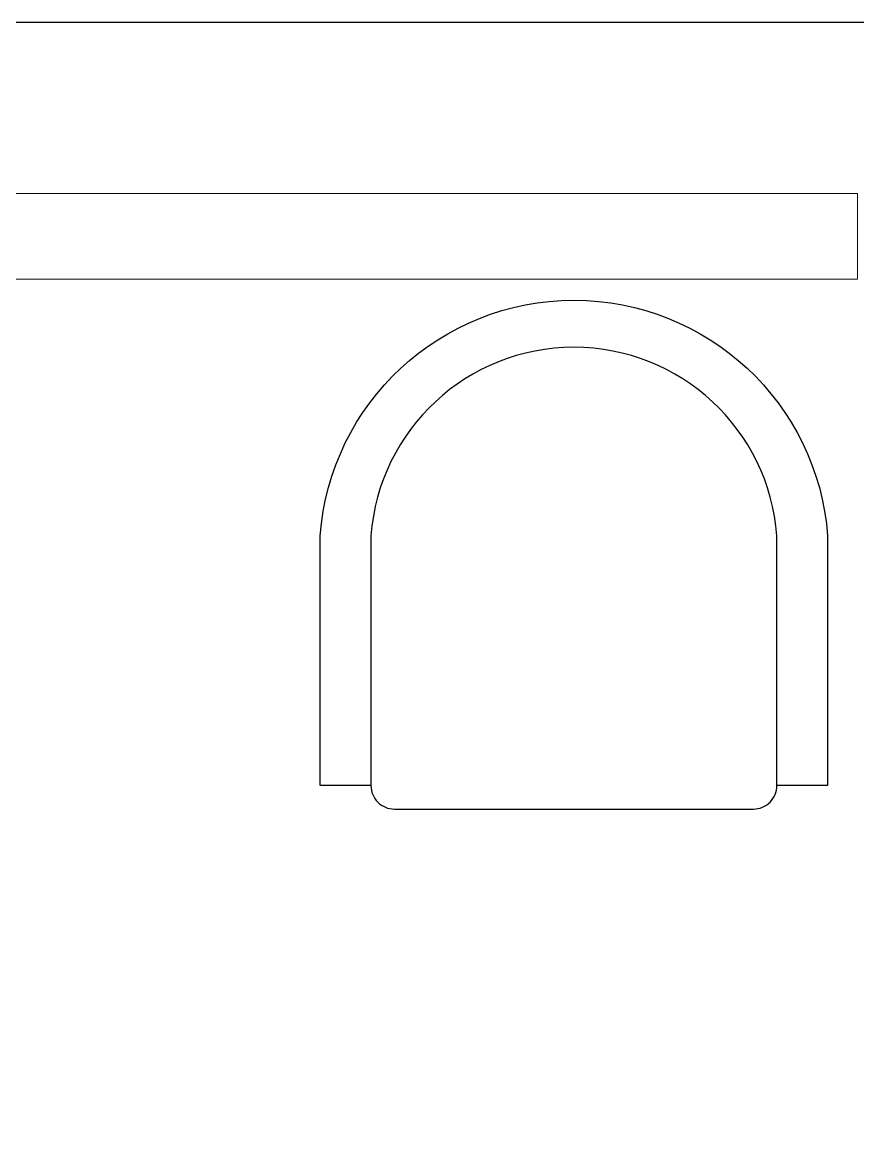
# Model space of a CAD drawing. Header units: metres. Extents: x -22.5 to 67.5, y 0 to 64.7.
# Drawn here: x 20.012 to 20.987, y 53.671 to 54.975 of the extents above; entities that cross this region are included whole.
import ezdxf

# ---------------------------------------------------------------- set-up
doc = ezdxf.new("R2010")
doc.units = ezdxf.units.M
doc.layers.add('XREF PB NEURO-ONCOLOGIA$0$MOBILIARIO', color=161, linetype='Continuous')
doc.layers.add('XREF PB NEURO-ONCOLOGIA$0$NOVIDESA', color=11, linetype='Continuous')
doc.layers.add('XREF PB NEURO-ONCOLOGIA$0$MUROS DE TABLAROCA', color=150, linetype='Continuous', lineweight=13)

# ---------------------------------------------------------------- blocks, each defined once
blk = doc.blocks.new('XREF PB NEURO-ONCOLOGIA$0$Ref Arq Nivel 2$0$Silla 2')
blk.add_lwpolyline([(-0.2154, -0.025, -0.414214), (-0.1904, 0), (0.1904, 0, -0.414214), (0.2154, -0.025)], format="xyb")
blk.add_lwpolyline([(-0.2154, -0.29), (-0.2154, -0.025), (-0.2692, -0.025), (-0.2692, -0.29, 0.928571), (0.2692, -0.29), (0.2692, -0.025), (0.2154, -0.025), (0.2154, -0.29, -0.928571)], format="xyb", close=True)
blk = doc.blocks.new('XREF PB NEURO-ONCOLOGIA')
at = {"layer": 'XREF PB NEURO-ONCOLOGIA$0$MUROS DE TABLAROCA'}
blk.add_lwpolyline([(21.2017, 24.2762), (21.3017, 24.2762), (21.3017, 25.966), (21.2017, 25.966)], close=True, dxfattribs=at)
at = {"layer": 'XREF PB NEURO-ONCOLOGIA$0$NOVIDESA', "elevation": 0}
blk.add_lwpolyline([(16.2017, 26.0662), (21.5017, 26.0662), (21.5017, 21.8762)], dxfattribs=at)
at = {"layer": 'XREF PB NEURO-ONCOLOGIA$0$MOBILIARIO', "xscale": -1.099999999999994, "yscale": 1.099999999999994, "zscale": 1.099999999999994, "rotation": 90}
blk.add_blockref('XREF PB NEURO-ONCOLOGIA$0$Ref Arq Nivel 2$0$Silla 2', (20.5833, 24.6073), dxfattribs=at)

msp = doc.modelspace()

# ---------------------------------------------------------------- block references
at = {"rotation": 90}
msp.add_blockref('XREF PB NEURO-ONCOLOGIA', (45.2634, 33.4734), dxfattribs=at)

doc.saveas('drawing.dxf')
